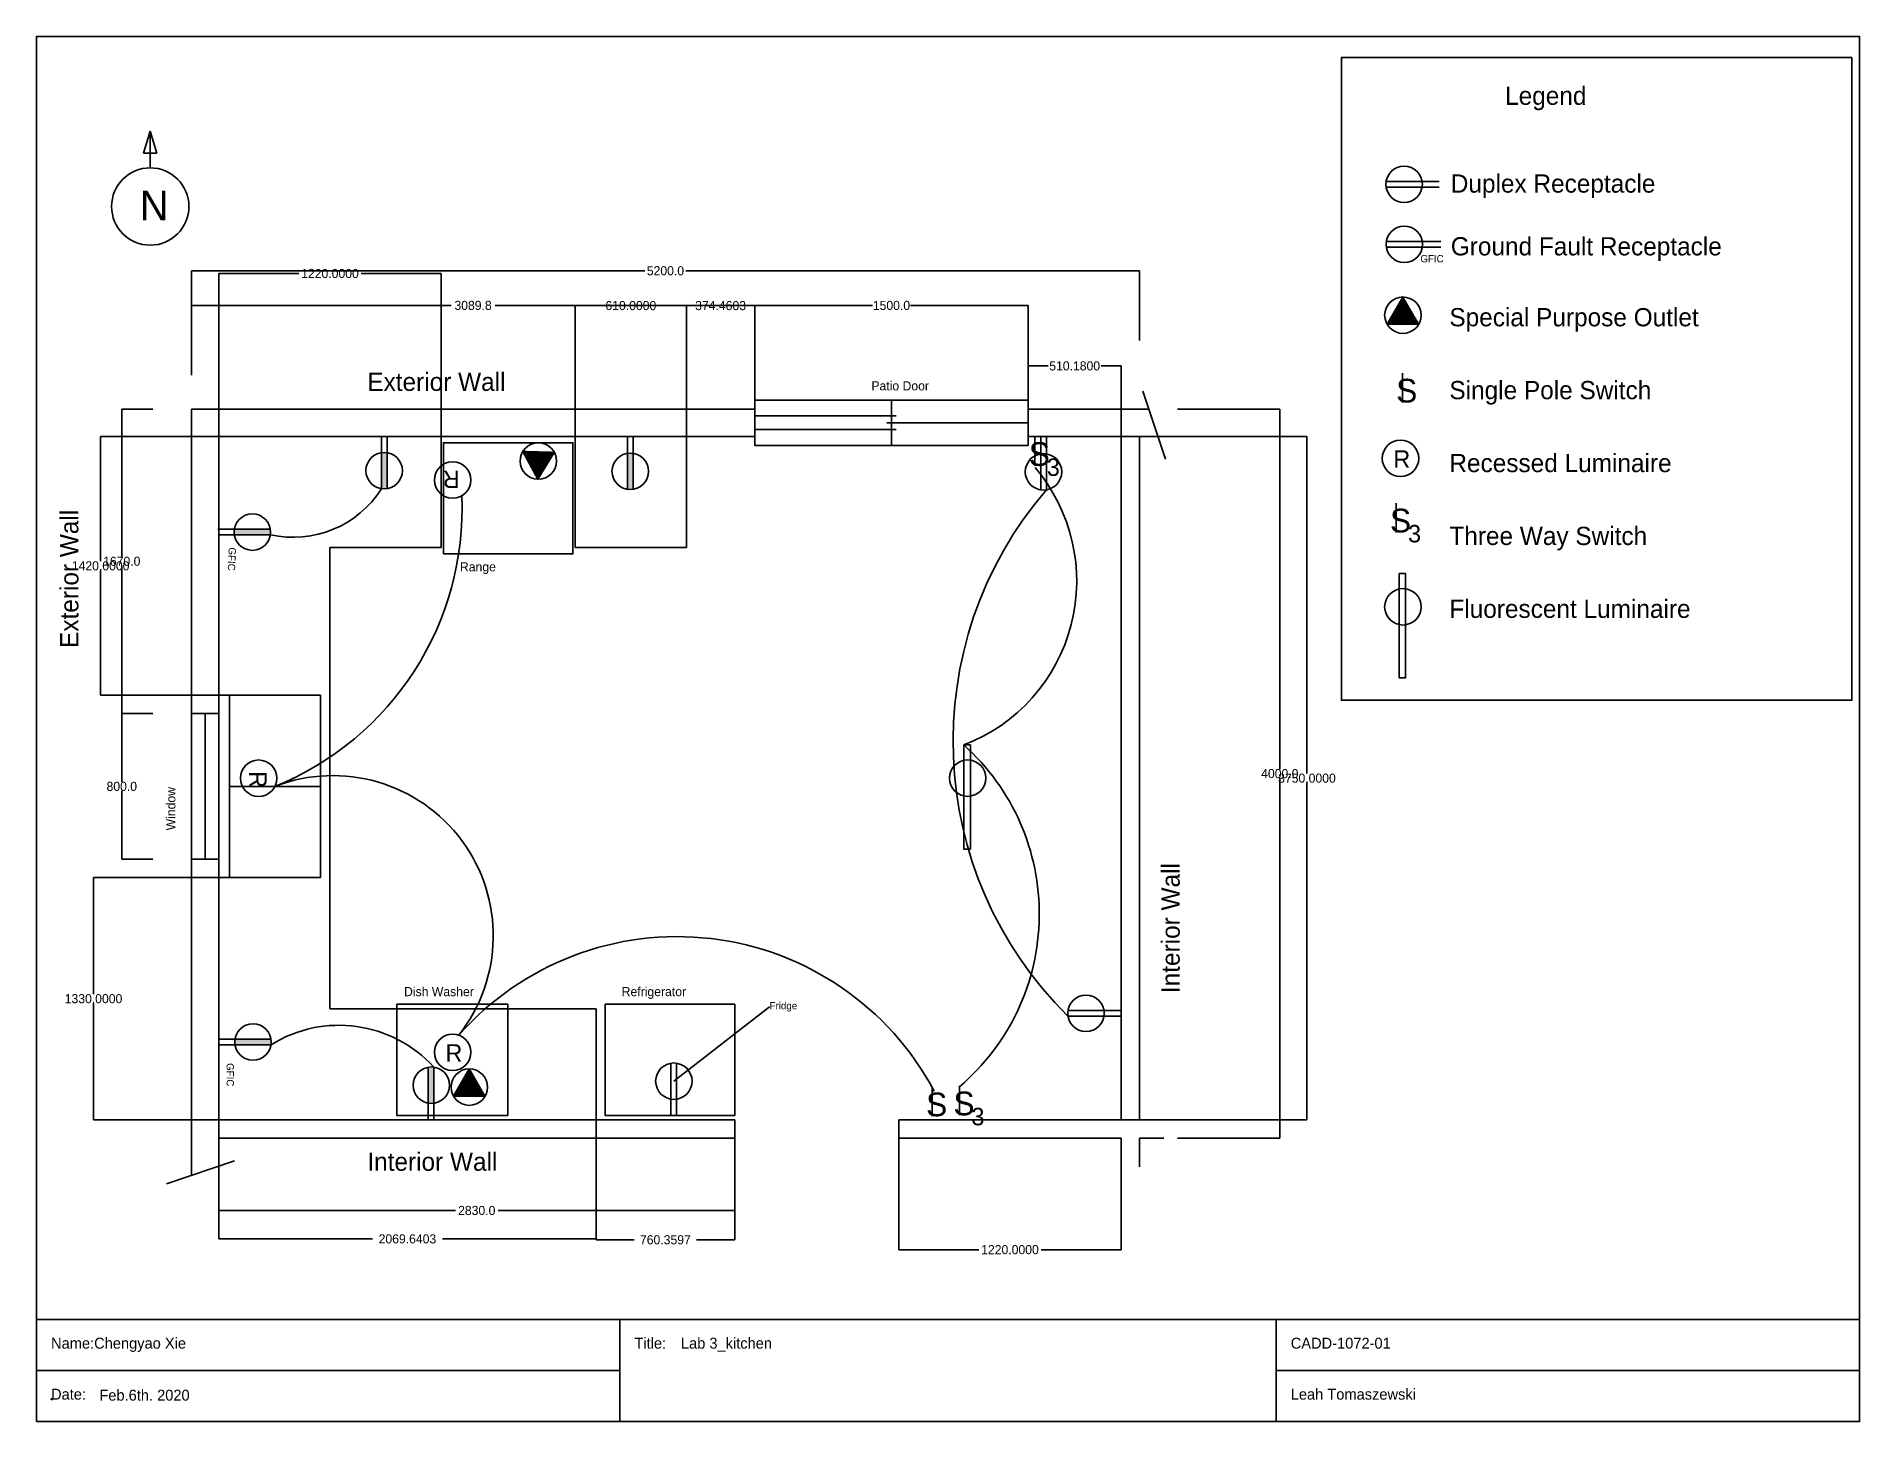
# Model space of a CAD drawing. Header units: millimetres. Extents: x 0 to 10000, y 0 to 7600.
import ezdxf
from ezdxf import colors
from ezdxf.entities.mleader import LeaderData, LeaderLine
from ezdxf.math import Vec2, Vec3

# ---------------------------------------------------------------- set-up
doc = ezdxf.new("R2010")
doc.units = ezdxf.units.MM
doc.header["$MEASUREMENT"] = 0
for name, color, linetype in [('interdim', 3, 'Continuous'), ('light', 6, 'Continuous'), ('outerdim', 4, 'Continuous'), ('receptecor', 40, 'Continuous')]:
    doc.layers.add(name, color=color, linetype=linetype)
doc.dimstyles.new('kitchen', dxfattribs={"dimtxt": 50, "dimasz": 0.18, "dimexe": 0.18, "dimexo": 1, "dimgap": 0.09, "dimtad": 0, "dimtih": 1, "dimtoh": 1, "dimdec": 4, "dimzin": 0, "dimdsep": 46, "dimtxsty": 'Standard', "dimcen": 0.09, "dimadec": 0, "dimazin": 0, "dimtfac": 1, "dimtdec": 4, "dimtofl": 0, "dimtmove": 0, "dimatfit": 3, "dimfxl": 1, "dimtolj": 1, "dimtzin": 0, "dimarcsym": 0})
doc.dimstyles.get("Standard").update_dxf_attribs({"dimtxt": 0.18, "dimasz": 0.18, "dimexe": 0.18, "dimexo": 0.0625, "dimgap": 0.09, "dimtad": 0, "dimtih": 1, "dimtoh": 1, "dimdec": 4, "dimzin": 0, "dimdsep": 46, "dimtxsty": 'Standard', "dimcen": 0.09, "dimadec": 0, "dimazin": 0, "dimtfac": 1, "dimtdec": 4, "dimtofl": 0, "dimtmove": 0, "dimatfit": 3, "dimfxl": 1, "dimtolj": 1, "dimtzin": 0, "dimarcsym": 0})

# ---------------------------------------------------------------- blocks, each defined once
blk = doc.blocks.new('Border_CXie')
for p, q in [((244.4477580115438, 187.5764240157571), (-5.55224198845616, 187.5764240157571)), ((-5.55224198845616, 187.5764240157571), (-5.552241988456153, -2.423575984242913)), ((74.44775801154384, 11.57642401575709), (164.4477580115438, 11.57642401575709))]:
    blk.add_line(p, q)
blk.add_lwpolyline([(-5.552241988456153, -2.423575984242913), (244.4477580115438, -2.423575984242913), (244.4477580115438, 187.5764240157571)])
for points in [[(-5.552241988456153, 4.576424015757087), (74.44775801154384, 4.576424015757087), (74.44775801154384, 11.57642401575709), (-5.552241988456153, 11.57642401575709)], [(164.4477580115438, 4.576424015757087), (244.4477580115438, 4.576424015757087), (244.4477580115438, 11.57642401575709), (164.4477580115438, 11.57642401575709)], [(-5.552241988456153, -2.423575984242913), (74.44775801154384, -2.423575984242913), (74.44775801154384, 4.576424015757087), (-5.552241988456153, 4.576424015757087)], [(164.4477580115438, -2.423575984242913), (244.4477580115438, -2.423575984242913), (244.4477580115438, 4.576424015757087), (164.4477580115438, 4.576424015757087)]]:
    blk.add_lwpolyline(points, close=True)
for s, p in [('Name:Chengyao Xie', (-3.552241988456153, 7.576424015757087)), ('Title:', (76.44775801154384, 7.576424015757087)), ('CADD-1072-01', (166.4477580115438, 7.576424015757087)), ('Date: ', (-3.552241988456153, 0.5764240157570875)), ('Leah Tomaszewski', (166.4477580115438, 0.5764240157570875))]:
    blk.add_text(s, height=1.5).set_placement(p)
blk = doc.blocks.new('*D13')
at = {"layer": 'Defpoints', "color": 0, "transparency": 16777216}
for p in [(1000, 1655), (3069.640329112875, 1655), (1000, 1002)]:
    blk.add_point(p, dxfattribs=at)
at = {"layer": 'interdim', "color": 0, "lineweight": -2, "transparency": 16777216}
for p, q in [((1000, 1654), (1000, 1001.82)), ((3069.640329112875, 1654), (3069.640329112875, 1001.82)), ((1000.18, 1002), (1843.063497889771, 1002)), ((3069.460329112875, 1002), (2226.576831223104, 1002))]:
    blk.add_line(p, q, dxfattribs=at)
at = {"layer": 'interdim', "color": 0, "transparency": 16777216}
for points in [[(1000.18, 1002.03), (1000.18, 1001.97), (1000, 1002)], [(3069.460329112875, 1002.03), (3069.460329112875, 1001.97), (3069.640329112875, 1002)]]:
    blk.add_solid(points, dxfattribs=at)
at = {"layer": 'interdim', "color": 0, "transparency": 16777216, "insert": (2034.820164556437, 1002), "char_height": 50, "attachment_point": 5}
blk.add_mtext('\\A1;2069.6403', dxfattribs=at)
blk = doc.blocks.new('*D14')
at = {"layer": 'Defpoints', "color": 0, "transparency": 16777216}
for p in [(1058, 2985.000000000001), (313.0000000000005, 1655.000000000001), (1000, 1655.000000000001)]:
    blk.add_point(p, dxfattribs=at)
at = {"layer": 'interdim', "color": 0, "lineweight": -2, "transparency": 16777216}
for p, q in [((1057, 2985.000000000001), (312.8200000000002, 2985)), ((313.0000000000002, 2984.820000000001), (313.0000000000003, 2345.090000000001)), ((313.0000000000005, 1655.180000000001), (313.0000000000003, 2294.91)), ((999.0000000000005, 1655.000000000001), (312.8200000000006, 1655.000000000001))]:
    blk.add_line(p, q, dxfattribs=at)
at = {"layer": 'interdim', "color": 0, "transparency": 16777216}
for points in [[(312.9700000000002, 2984.820000000001), (313.0300000000001, 2984.820000000001), (313.0000000000002, 2985)], [(312.9700000000005, 1655.180000000001), (313.0300000000005, 1655.180000000001), (313.0000000000005, 1655.000000000001)]]:
    blk.add_solid(points, dxfattribs=at)
at = {"layer": 'interdim', "color": 0, "transparency": 16777216, "insert": (313.0000000000009, 2320), "char_height": 50, "attachment_point": 5}
blk.add_mtext('\\A1;1330.0000', dxfattribs=at)
blk = doc.blocks.new('*D15')
at = {"layer": 'Defpoints', "color": 0, "transparency": 16777216}
for p in [(352.0000000000005, 5405.000000000002), (1000, 5405.000000000002), (1058, 3985.000000000002)]:
    blk.add_point(p, dxfattribs=at)
at = {"layer": 'interdim', "color": 0, "lineweight": -2, "transparency": 16777216}
for p, q in [((999.0000000000005, 5405.000000000002), (351.8200000000005, 5405.000000000002)), ((352.0000000000005, 5404.820000000002), (352.0000000000006, 4720.090000000001)), ((352.0000000000007, 3985.180000000001), (352.0000000000006, 4669.910000000001)), ((1057, 3985.000000000002), (351.8200000000008, 3985.000000000001))]:
    blk.add_line(p, q, dxfattribs=at)
at = {"layer": 'interdim', "color": 0, "transparency": 16777216}
for points in [[(351.9700000000005, 5404.820000000002), (352.0300000000004, 5404.820000000002), (352.0000000000005, 5405.000000000002)], [(351.9700000000008, 3985.180000000001), (352.0300000000007, 3985.180000000001), (352.0000000000007, 3985.000000000001)]]:
    blk.add_solid(points, dxfattribs=at)
at = {"layer": 'interdim', "color": 0, "transparency": 16777216, "insert": (352.0000000000019, 4695), "char_height": 50, "attachment_point": 5}
blk.add_mtext('\\A1;1420.0000', dxfattribs=at)
blk = doc.blocks.new('*D22')
at = {"layer": 'Defpoints', "color": 0, "transparency": 16777216}
for p in [(6050, 6314), (850, 5931), (6050, 5931)]:
    blk.add_point(p, dxfattribs=at)
at = {"layer": 'outerdim', "color": 0, "lineweight": -2, "transparency": 16777216}
for p, q in [((850, 5931.0625), (850, 6314.18)), ((850.18, 6314), (3337.41, 6314)), ((6049.82, 6314), (3562.59, 6314)), ((6050, 5931.0625), (6050, 6314.18))]:
    blk.add_line(p, q, dxfattribs=at)
at = {"layer": 'outerdim', "color": 0, "transparency": 16777216}
for points in [[(850.18, 6314.03), (850.18, 6313.97), (850, 6314)], [(6049.82, 6314.03), (6049.82, 6313.97), (6050, 6314)]]:
    blk.add_solid(points, dxfattribs=at)
at = {"layer": 'outerdim', "color": 0, "transparency": 16777216, "insert": (3450, 6314), "char_height": 50, "attachment_point": 5}
blk.add_mtext('\\A1;5200.0', dxfattribs=at)
blk = doc.blocks.new('*D16')
at = {"layer": 'Defpoints', "color": 0, "transparency": 16777216}
for p in [(6259.000000000004, 5555.000000000002), (6259.000000000004, 1555.000000000001), (6820.000000000011, 1555.000000000001)]:
    blk.add_point(p, dxfattribs=at)
at = {"layer": 'outerdim', "color": 0, "lineweight": -2, "transparency": 16777216}
for p, q in [((6259.062500000004, 5555.000000000002), (6820.18000000001, 5555.000000000002)), ((6820.00000000001, 5554.820000000002), (6820.00000000001, 3580.090000000002)), ((6820.000000000011, 1555.180000000001), (6820.00000000001, 3529.910000000001)), ((6259.062500000004, 1555.000000000001), (6820.180000000011, 1555.000000000001))]:
    blk.add_line(p, q, dxfattribs=at)
at = {"layer": 'outerdim', "color": 0, "transparency": 16777216}
for points in [[(6819.97000000001, 5554.820000000002), (6820.03000000001, 5554.820000000002), (6820.00000000001, 5555.000000000002)], [(6819.970000000011, 1555.180000000001), (6820.030000000011, 1555.180000000001), (6820.000000000011, 1555.000000000001)]]:
    blk.add_solid(points, dxfattribs=at)
at = {"layer": 'outerdim', "color": 0, "transparency": 16777216, "insert": (6820.000000000009, 3554.999999999999), "char_height": 50, "attachment_point": 5}
blk.add_mtext('\\A1;4000.0', dxfattribs=at)
blk = doc.blocks.new('*D17')
at = {"layer": 'Defpoints', "color": 0, "transparency": 16777216}
for p in [(639.0000000000001, 3885.000000000001), (468.0000000000007, 3085.000000000002), (639.0000000000001, 3085.000000000002)]:
    blk.add_point(p, dxfattribs=at)
at = {"layer": 'outerdim', "color": 0, "lineweight": -2, "transparency": 16777216}
for p, q in [((638.9375000000001, 3885.000000000001), (467.8200000000005, 3885.000000000001)), ((468.0000000000005, 3884.820000000002), (468.0000000000006, 3510.090000000002)), ((468.0000000000007, 3085.180000000002), (468.0000000000006, 3459.910000000002)), ((638.9375000000001, 3085.000000000002), (467.8200000000007, 3085.000000000002))]:
    blk.add_line(p, q, dxfattribs=at)
at = {"layer": 'outerdim', "color": 0, "transparency": 16777216}
for points in [[(467.9700000000005, 3884.820000000002), (468.0300000000005, 3884.820000000002), (468.0000000000005, 3885.000000000001)], [(467.9700000000007, 3085.180000000002), (468.0300000000007, 3085.180000000002), (468.0000000000007, 3085.000000000002)]]:
    blk.add_solid(points, dxfattribs=at)
at = {"layer": 'outerdim', "color": 0, "transparency": 16777216, "insert": (468.0000000000015, 3485.000000000001), "char_height": 50, "attachment_point": 5}
blk.add_mtext('\\A1;800.0', dxfattribs=at)
blk = doc.blocks.new('*D18')
at = {"layer": 'Defpoints', "color": 0, "transparency": 16777216}
for p in [(639, 5555.000000000002), (468.0000000000004, 3885.000000000001), (638.9375000000001, 3885.000000000001)]:
    blk.add_point(p, dxfattribs=at)
at = {"layer": 'outerdim', "color": 0, "lineweight": -2, "transparency": 16777216}
for p, q in [((638.9375, 5555.000000000002), (467.82, 5555.000000000002)), ((468, 5554.820000000002), (468.0000000000002, 4745.090000000001)), ((468.0000000000004, 3885.180000000001), (468.0000000000002, 4694.910000000001)), ((638.8750000000001, 3885.000000000001), (467.8200000000004, 3885.000000000001))]:
    blk.add_line(p, q, dxfattribs=at)
at = {"layer": 'outerdim', "color": 0, "transparency": 16777216}
for points in [[(467.97, 5554.820000000002), (468.03, 5554.820000000002), (468, 5555.000000000002)], [(467.9700000000004, 3885.180000000001), (468.0300000000004, 3885.180000000001), (468.0000000000004, 3885.000000000001)]]:
    blk.add_solid(points, dxfattribs=at)
at = {"layer": 'outerdim', "color": 0, "transparency": 16777216, "insert": (468.0000000000014, 4720), "char_height": 50, "attachment_point": 5}
blk.add_mtext('\\A1;1670.0', dxfattribs=at)
blk = doc.blocks.new('*D19')
at = {"layer": 'Defpoints', "color": 0, "transparency": 16777216}
for p in [(3939.82, 6123.9375), (850, 5740.9375), (3939.82, 5740.9375)]:
    blk.add_point(p, dxfattribs=at)
at = {"layer": 'outerdim', "color": 0, "lineweight": -2, "transparency": 16777216}
for p, q in [((850, 5741), (850, 6124.1175)), ((850.18, 6123.9375), (2273.986666666667, 6123.9375)), ((3939.64, 6123.9375), (2515.833333333333, 6123.9375)), ((3939.82, 5741), (3939.82, 6124.1175))]:
    blk.add_line(p, q, dxfattribs=at)
at = {"layer": 'outerdim', "color": 0, "transparency": 16777216}
for points in [[(850.18, 6123.9675), (850.18, 6123.9075), (850, 6123.9375)], [(3939.64, 6123.9675), (3939.64, 6123.9075), (3939.82, 6123.9375)]]:
    blk.add_solid(points, dxfattribs=at)
at = {"layer": 'outerdim', "color": 0, "transparency": 16777216, "insert": (2394.91, 6123.9375), "char_height": 50, "attachment_point": 5}
blk.add_mtext('\\A1;3089.8', dxfattribs=at)
blk = doc.blocks.new('*D20')
at = {"layer": 'Defpoints', "color": 0, "transparency": 16777216}
for p in [(5439.819999999999, 6123.9375), (3939.82, 5740.9375), (5439.819999999999, 5740.937500000003)]:
    blk.add_point(p, dxfattribs=at)
at = {"layer": 'outerdim', "color": 0, "lineweight": -2, "transparency": 16777216}
for p, q in [((3939.82, 5741), (3939.82, 6124.1175)), ((3940, 6123.9375), (4585.563333333334, 6123.9375)), ((5439.639999999999, 6123.9375), (4794.076666666666, 6123.9375)), ((5439.819999999999, 5741.000000000003), (5439.819999999999, 6124.1175))]:
    blk.add_line(p, q, dxfattribs=at)
at = {"layer": 'outerdim', "color": 0, "transparency": 16777216}
for points in [[(3940, 6123.9675), (3940, 6123.9075), (3939.82, 6123.9375)], [(5439.639999999999, 6123.9675), (5439.639999999999, 6123.9075), (5439.819999999999, 6123.9375)]]:
    blk.add_solid(points, dxfattribs=at)
at = {"layer": 'outerdim', "color": 0, "transparency": 16777216, "insert": (4689.82, 6123.9375), "char_height": 50, "attachment_point": 5}
blk.add_mtext('\\A1;1500.0', dxfattribs=at)
blk = doc.blocks.new('*D21')
at = {"layer": 'Defpoints', "color": 0, "transparency": 16777216}
for p in [(999.9999999999998, 1296), (3830, 1295.9375), (3830, 1157.9375)]:
    blk.add_point(p, dxfattribs=at)
at = {"layer": 'outerdim', "color": 0, "lineweight": -2, "transparency": 16777216}
for p, q in [((999.9999999999998, 1295.9375), (999.9999999999998, 1157.7575)), ((3830, 1295.875), (3830, 1157.7575)), ((1000.18, 1157.9375), (2298.243333333333, 1157.9375)), ((3829.82, 1157.9375), (2531.756666666667, 1157.9375))]:
    blk.add_line(p, q, dxfattribs=at)
at = {"layer": 'outerdim', "color": 0, "transparency": 16777216}
for points in [[(1000.18, 1157.9675), (1000.18, 1157.9075), (999.9999999999998, 1157.9375)], [(3829.82, 1157.9675), (3829.82, 1157.9075), (3830, 1157.9375)]]:
    blk.add_solid(points, dxfattribs=at)
at = {"layer": 'outerdim', "color": 0, "transparency": 16777216, "insert": (2415, 1157.9375), "char_height": 50, "attachment_point": 5}
blk.add_mtext('\\A1;2830.0', dxfattribs=at)
blk = doc.blocks.new('*D23')
at = {"layer": 'Defpoints', "color": 0, "transparency": 16777216}
for p in [(2220.000000000002, 6299), (1000, 5405), (2220.000000000002, 5405)]:
    blk.add_point(p, dxfattribs=at)
at = {"layer": 'interdim', "color": 0, "lineweight": -2, "transparency": 16777216}
for p, q in [((1000, 5406), (1000, 6299.18)), ((1000.18, 6299), (1439.076666666668, 6299)), ((2219.820000000002, 6299), (1780.923333333334, 6299)), ((2220.000000000002, 5406), (2220.000000000002, 6299.18))]:
    blk.add_line(p, q, dxfattribs=at)
at = {"layer": 'interdim', "color": 0, "transparency": 16777216}
for points in [[(1000.18, 6299.03), (1000.18, 6298.97), (1000, 6299)], [(2219.820000000002, 6299.03), (2219.820000000002, 6298.97), (2220.000000000002, 6299)]]:
    blk.add_solid(points, dxfattribs=at)
at = {"layer": 'interdim', "color": 0, "transparency": 16777216, "insert": (1610.000000000001, 6299), "char_height": 50, "attachment_point": 5}
blk.add_mtext('\\A1;1220.0000', dxfattribs=at)
blk = doc.blocks.new('*D24')
at = {"layer": 'Defpoints', "color": 0, "transparency": 16777216}
for p in [(3565.359670887128, 6123), (2955.359670887128, 5405), (3565.359670887128, 5405)]:
    blk.add_point(p, dxfattribs=at)
at = {"layer": 'interdim', "color": 0, "lineweight": -2, "transparency": 16777216}
for p, q in [((2955.359670887128, 5406), (2955.359670887128, 6123.18)), ((2955.539670887128, 6123), (3114.436337553795, 6123)), ((3565.179670887128, 6123), (3406.283004220461, 6123)), ((3565.359670887128, 5406), (3565.359670887128, 6123.18))]:
    blk.add_line(p, q, dxfattribs=at)
at = {"layer": 'interdim', "color": 0, "transparency": 16777216}
for points in [[(2955.539670887128, 6123.03), (2955.539670887128, 6122.97), (2955.359670887128, 6123)], [(3565.179670887128, 6123.03), (3565.179670887128, 6122.97), (3565.359670887128, 6123)]]:
    blk.add_solid(points, dxfattribs=at)
at = {"layer": 'interdim', "color": 0, "transparency": 16777216, "insert": (3260.359670887128, 6123), "char_height": 50, "attachment_point": 5}
blk.add_mtext('\\A1;610.0000', dxfattribs=at)
blk = doc.blocks.new('*D25')
at = {"layer": 'Defpoints', "color": 0, "transparency": 16777216}
for p in [(3069.640329112875, 1555), (3830, 1555), (3069.640329112875, 997)]:
    blk.add_point(p, dxfattribs=at)
at = {"layer": 'interdim', "color": 0, "lineweight": -2, "transparency": 16777216}
for p, q in [((3069.640329112875, 1554), (3069.640329112875, 996.82)), ((3830, 1554), (3830, 996.82)), ((3069.820329112875, 997), (3278.896831223105, 997)), ((3829.82, 997), (3620.743497889771, 997))]:
    blk.add_line(p, q, dxfattribs=at)
at = {"layer": 'interdim', "color": 0, "transparency": 16777216}
for points in [[(3069.820329112875, 997.03), (3069.820329112875, 996.97), (3069.640329112875, 997)], [(3829.82, 997.03), (3829.82, 996.97), (3830, 997)]]:
    blk.add_solid(points, dxfattribs=at)
at = {"layer": 'interdim', "color": 0, "transparency": 16777216, "insert": (3449.820164556438, 997), "char_height": 50, "attachment_point": 5}
blk.add_mtext('\\A1;760.3597', dxfattribs=at)
blk = doc.blocks.new('*D26')
at = {"layer": 'Defpoints', "color": 0, "transparency": 16777216}
for p in [(4730, 1555), (5950, 1555), (5950, 943)]:
    blk.add_point(p, dxfattribs=at)
at = {"layer": 'interdim', "color": 0, "lineweight": -2, "transparency": 16777216}
for p, q in [((4730, 1554), (4730, 942.82)), ((5950, 1554), (5950, 942.82)), ((4730.18, 943), (5169.076666666667, 943)), ((5949.82, 943), (5510.923333333333, 943))]:
    blk.add_line(p, q, dxfattribs=at)
at = {"layer": 'interdim', "color": 0, "transparency": 16777216}
for points in [[(4730.18, 943.03), (4730.18, 942.97), (4730, 943)], [(5949.82, 943.03), (5949.82, 942.97), (5950, 943)]]:
    blk.add_solid(points, dxfattribs=at)
at = {"layer": 'interdim', "color": 0, "transparency": 16777216, "insert": (5340, 943), "char_height": 50, "attachment_point": 5}
blk.add_mtext('\\A1;1220.0000', dxfattribs=at)
blk = doc.blocks.new('*D27')
at = {"layer": 'Defpoints', "color": 0, "transparency": 16777216}
for p in [(5950, 5792), (5439.819999999999, 5605.000000000001), (5950, 5405)]:
    blk.add_point(p, dxfattribs=at)
at = {"layer": 'interdim', "color": 0, "lineweight": -2, "transparency": 16777216}
for p, q in [((5439.819999999999, 5606.000000000001), (5439.819999999999, 5792.18)), ((5439.999999999999, 5792), (5548.986666666667, 5792)), ((5949.82, 5792), (5840.833333333333, 5792)), ((5950, 5406), (5950, 5792.18))]:
    blk.add_line(p, q, dxfattribs=at)
at = {"layer": 'interdim', "color": 0, "transparency": 16777216}
for points in [[(5439.999999999999, 5792.03), (5439.999999999999, 5791.97), (5439.819999999999, 5792)], [(5949.82, 5792.03), (5949.82, 5791.97), (5950, 5792)]]:
    blk.add_solid(points, dxfattribs=at)
at = {"layer": 'interdim', "color": 0, "transparency": 16777216, "insert": (5694.91, 5792), "char_height": 50, "attachment_point": 5}
blk.add_mtext('\\A1;510.1800', dxfattribs=at)
blk = doc.blocks.new('*D28')
at = {"layer": 'Defpoints', "color": 0, "transparency": 16777216}
for p in [(3939.82, 6123), (3939.82, 5517.5), (3565.359670887128, 5405)]:
    blk.add_point(p, dxfattribs=at)
at = {"layer": 'interdim', "color": 0, "lineweight": -2, "transparency": 16777216}
for p, q in [((3565.359670887128, 5406), (3565.359670887128, 6123.18)), ((3565.539670887128, 6123), (3581.666502110231, 6123)), ((3939.64, 6123), (3923.513168776897, 6123)), ((3939.82, 5518.5), (3939.82, 6123.18))]:
    blk.add_line(p, q, dxfattribs=at)
at = {"layer": 'interdim', "color": 0, "transparency": 16777216}
for points in [[(3565.539670887128, 6123.03), (3565.539670887128, 6122.97), (3565.359670887128, 6123)], [(3939.64, 6123.03), (3939.64, 6122.97), (3939.82, 6123)]]:
    blk.add_solid(points, dxfattribs=at)
at = {"layer": 'interdim', "color": 0, "transparency": 16777216, "insert": (3752.589835443564, 6123), "char_height": 50, "attachment_point": 5}
blk.add_mtext('\\A1;374.4603', dxfattribs=at)
blk = doc.blocks.new('*D29')
at = {"layer": 'Defpoints', "color": 0, "transparency": 16777216}
for p in [(5950.000000000002, 5405.000000000002), (5950.000000000002, 1655.000000000001), (6969.000000000007, 1655.000000000001)]:
    blk.add_point(p, dxfattribs=at)
at = {"layer": 'interdim', "color": 0, "lineweight": -2, "transparency": 16777216}
for p, q in [((5951.000000000002, 5405.000000000002), (6969.180000000007, 5405.000000000003)), ((6969.000000000006, 5404.820000000002), (6969.000000000006, 3555.090000000002)), ((6969.000000000007, 1655.180000000001), (6969.000000000006, 3504.910000000002)), ((5951.000000000002, 1655.000000000001), (6969.180000000008, 1655.000000000001))]:
    blk.add_line(p, q, dxfattribs=at)
at = {"layer": 'interdim', "color": 0, "transparency": 16777216}
for points in [[(6968.970000000007, 5404.820000000002), (6969.030000000006, 5404.820000000002), (6969.000000000006, 5405.000000000003)], [(6968.970000000008, 1655.180000000001), (6969.030000000007, 1655.180000000001), (6969.000000000007, 1655.000000000001)]]:
    blk.add_solid(points, dxfattribs=at)
at = {"layer": 'interdim', "color": 0, "transparency": 16777216, "insert": (6969.000000000005, 3529.999999999999), "char_height": 50, "attachment_point": 5}
blk.add_mtext('\\A1;3750.0000', dxfattribs=at)

msp = doc.modelspace()

# ---------------------------------------------------------------- hatches: boundary and pattern name
h = msp.add_hatch()
h.set_pattern_fill('ANSI31', style=0)
h.set_pattern_definition([(45, (-7.791821476901532, 866.5096204195152), (-0.08838834764831843, 0.08838834764831845), [])])
h.paths.add_polyline_path([(7408.906908333881, 6021.031435694058), (7581.20817852309, 6020.509620419523), (7495.509448712316, 6169.987805144972)])
at = {"layer": 'receptecor'}
h = msp.add_hatch(color=256, dxfattribs=at)
h.dxf.hatch_style = 1
h.paths.add_polyline_path([(1923.606001315915, 5316.156807815029, 0.07666484436831388), (1893.121004605699, 5316.483943530662), (1893.121004605698, 5118.505449870632, 0.07666484436831549), (1923.606001315915, 5118.832585586265)])
h = msp.add_hatch(dxfattribs=at)
h.set_pattern_fill('ANSI31', color=256, angle=-61.39814733378392, style=0)
h.set_pattern_definition([(343.6018526662161, (-5408.094275238165, 9366.273315519396), (0.03528880464470054, 0.1199153879481202), [])])
h.paths.add_polyline_path([(2667.932188775191, 5322.226858630705), (2749.958158613881, 5170.702140277502), (2840.169429089693, 5317.501073104466)])
h = msp.add_hatch(color=256, dxfattribs=at)
h.dxf.hatch_style = 1
h.paths.add_polyline_path([(3273.236991281366, 5312.767381238342, 0.07666484436831388), (3242.75199457115, 5313.094516953975), (3242.751994571149, 5115.116023293945, 0.07666484436831549), (3273.236991281366, 5115.443159009577)])
h = msp.add_hatch(color=256, dxfattribs=at)
h.dxf.hatch_style = 1
h.paths.add_polyline_path([(1085.598440933661, 4896.597025153576, 0.04096313204158361), (1084.260552048043, 4880.294024495619, 0.03558994452099582), (1085.271305218027, 4866.11202844336), (1283.249798878058, 4866.112028443359, 0.03558994452099742), (1284.260552048043, 4880.294024495619, 0.04096313204158361), (1282.922663162425, 4896.597025153576)])
h = msp.add_hatch(color=256, dxfattribs=at)
h.dxf.hatch_style = 1
h.paths.add_polyline_path([(1089.337888885618, 2098.303000657957, 0.04096313204158361), (1088, 2082, 0.03558994452099582), (1089.010753169985, 2067.818003947741), (1286.989246830015, 2067.81800394774, 0.03558994452099742), (1288, 2082, 0.04096313204158361), (1286.662111114382, 2098.303000657957)])
h = msp.add_hatch(color=256, dxfattribs=at)
h.dxf.hatch_style = 1
h.paths.add_polyline_path([(2149.272994078387, 1746.880074334526, 0.07666484436831388), (2179.757990788604, 1746.552938618892), (2179.757990788604, 1944.531432278923, 0.07666484436831549), (2149.272994078387, 1944.20429656329)])
h = msp.add_hatch(dxfattribs=at)
h.set_pattern_fill('ANSI31', color=256, style=0)
h.set_pattern_definition([(45, (-5128.999999999997, -3369.000000000003), (-0.08838834764831843, 0.08838834764831845), [])])
h.paths.add_polyline_path([(2287.698729810785, 1785.52181527454), (2459.999999999995, 1785.000000000005), (2374.30127018922, 1934.478184725454)])

# ---------------------------------------------------------------- linework, layer by layer
for p, q in [((624, 7081), (587, 6960)), ((624, 6879), (624, 7081)), ((624, 7081), (661, 6960)), ((661, 6960), (587, 6960)), ((7403.648016329942, 6804.266278386875), (7693.648016329942, 6804.266278386875)), ((7403.287529516017, 6773.004745361553), (7693.287529516017, 6773.004745361553)), ((7703.000000000001, 6475.611791049554), (7410.000000000001, 6475.611791049555)), ((7703.000000000002, 6443.611791049555), (7410, 6443.611791049555)), ((7492.208178523098, 5591.509620419516), (7492.208178523098, 5752.509620419516)), ((5439.819999999999, 5605.000000000001), (3939.82, 5605.000000000001)), ((3939.82, 5605.000000000001), (3939.82, 5355)), ((4689.82, 5605.000000000001), (4689.82, 5355)), ((5439.819999999999, 5355), (5439.819999999999, 5605.000000000001)), ((6068, 5653), (6193, 5280)), ((3939.82, 5555.000000000001), (850, 5555)), ((850, 5555), (850, 1350.948364467509)), ((4715.219999999999, 5517.5), (3939.82, 5517.5)), ((6100.8418230563, 5555), (5439.819999999999, 5555.000000000001)), ((1000, 5405), (1000, 1401.216460982254)), ((3939.82, 5405), (1000, 5405)), ((2220, 4795), (2220.000000000002, 5405)), ((2955.359670887126, 4795), (2955.359670887128, 5405)), ((3565.359670887126, 4795), (3565.359670887128, 5405)), ((4715.219999999999, 5442.499999999999), (3939.82, 5442.5)), ((5439.819999999999, 5480), (4664.42, 5480)), ((6151.109919571046, 5405), (5439.82, 5405)), ((5950, 1655), (5950, 5405)), ((6050, 1655), (6050, 5405)), ((5439.819999999999, 5355), (3939.82, 5355)), ((7458.528382525003, 4878.692704443077), (7458.528382525003, 5039.692704443077)), ((1610, 4795), (1610, 2265)), ((2220, 4795), (1610, 4795)), ((3565.359670887126, 4795), (2955.359670887126, 4795)), ((849.9999999999999, 3885), (1000, 3885)), ((925, 3085), (925, 3885)), ((1058, 3485), (1558, 3485)), ((849.9999999999999, 3085), (1000, 3085)), ((3069.640329112874, 2265), (1610, 2265)), ((3069.640329112874, 2265), (3069.640329112875, 1655)), ((1000, 1655), (3830, 1655)), ((3830, 1655), (3830, 1555)), ((4730, 1655), (5950, 1655)), ((4730, 1655), (4730, 1555)), ((6050, 1655), (6188, 1655)), ((1000, 1555), (3830, 1555)), ((4730, 1555), (5950, 1555)), ((5950, 1410), (5950, 1555)), ((6050, 1555), (6184, 1555)), ((6050, 1398), (6050, 1555)), ((712.8900804289542, 1305), (1085.890080428954, 1430)), ((80.20871215252208, 123), (88.5, 123)), ((80.20871215252208, 121), (88.5, 121))]:
    msp.add_line(p, q)
for points in [[(0, 0), (10000, 0), (10000, 7600), (0, 7600)], [(9957.80615895272, 7484.808370499147), (7158.106948262983, 7484.808370499147), (7158.106948262983, 3957.578750663014), (9957.80615895272, 3957.578750663014)], [(7474.208178523098, 4652.509620419515), (7510.208178523098, 4652.509620419515), (7510.208178523098, 4081.509620419515), (7474.208178523098, 4081.509620419515)], [(1058, 2985), (1558, 2985), (1558, 3985), (1058, 3985)]]:
    msp.add_lwpolyline(points, close=True)
at = {"color": 7}
msp.add_lwpolyline([(7408.906908333881, 6021.031435694058), (7581.20817852309, 6020.509620419523), (7495.509448712316, 6169.987805144972)], close=True, dxfattribs=at)
at = {"color": 3}
for points in [[(2232.5, 4761), (2942.859670887126, 4761), (2942.859670887126, 5371), (2232.5, 5371)], [(1976, 2290), (1976, 1680.000000000001), (2586, 1680), (2586.000000000001, 2290)], [(3119.640329112874, 1680), (3830, 1680), (3830, 2290), (3119.640329112874, 2290)]]:
    msp.add_lwpolyline(points, close=True, dxfattribs=at)
for centre, radius in [((624, 6667), 212), ((7502, 6789), 100), ((7503, 6459.611791049555), 100), ((7481.937377084163, 5285.084406142309), 100), ((7495.208178523092, 4470.509620419522), 100), ((82.5, 122), 2.5)]:
    msp.add_circle(centre, radius)
at = {"color": 7}
msp.add_circle((7495.208178523096, 6070.509620419518), 100, dxfattribs=at)
at = {"layer": 'light'}
for p, q in [((5477.101249285624, 5243.751661856561), (5477.101249285624, 5404.751661856561)), ((5477.101249285624, 5243.751661856561), (5477.101249285624, 5404.751661856561)), ((5477.101249285624, 5243.751661856561), (5477.101249285624, 5404.751661856561)), ((5477.101249285624, 5243.751661856561), (5477.101249285624, 5404.751661856561)), ((5477.101249285624, 5243.751661856561), (5477.101249285624, 5404.751661856561)), ((4913.737777014292, 1675.235566215546), (4913.737777014292, 1836.235566215546)), ((5063.624331018029, 1680.494428233745), (5063.624331018029, 1841.494428233745))]:
    msp.add_line(p, q, dxfattribs=at)
msp.add_lwpolyline([(5086.672626575555, 3712.400224706658), (5122.672626575555, 3712.400224706658), (5122.672626575555, 3141.400224706658), (5086.672626575555, 3141.400224706658)], close=True, dxfattribs=at)
for centre, radius in [((2282.679835443564, 5166), 99.99999999999999), ((1218.697144502542, 3530), 99.99999999999999), ((5107.672626575549, 3530.400224706665), 100), ((2282.679835443564, 2026.167835629469), 100)]:
    msp.add_circle(centre, radius, dxfattribs=at)
for centre, radius, start, end in [((4743.272107022351, 4611.965095399188), 962.881546927491, 290.8938906510489, 40.30984673410482), ((689.8710184688102, 5008.913057742923), 1644.504316007767, 292.0784381586192, 2.460112069622053), ((4255.898869780167, 2785.248781262885), 1244.907560447681, 310.3989563176355, 48.13808120473909), ((1625.856770825357, 2664.783110631313), 879.6525861754561, 321.7231196867736, 111.182729756621), ((3514.131417941231, 1064.619389005124), 1596.300600139619, 27.95843416501067, 138.6028734297908)]:
    msp.add_arc(centre, radius, start, end, dxfattribs=at)
at = {"layer": 'receptecor'}
for p, q in [((1893.121004605699, 5403.872217704367), (1893.121004605698, 5118.505449870632)), ((1923.606001315915, 5406.579067598463), (1923.606001315915, 5118.832585586265)), ((3242.75199457115, 5400.48279112768), (3242.751994571149, 5115.116023293945)), ((3273.236991281366, 5403.189641021775), (3273.236991281366, 5115.443159009577)), ((5508.659816140159, 5112.585280028608), (5508.659816140159, 5402.585280028608)), ((5539.921349165481, 5112.224793214683), (5539.921349165481, 5402.224793214683)), ((995.1761811502274, 4896.597025153576), (1282.922663162425, 4896.597025153576)), ((997.8830310443227, 4866.11202844336), (1283.249798878058, 4866.112028443359)), ((5658.150176516819, 2224.390129861928), (5948.150176516819, 2224.390129861928)), ((5658.510663330744, 2255.65166288725), (5948.510663330744, 2255.65166288725)), ((998.9156291021845, 2098.303000657957), (1286.662111114382, 2098.303000657957)), ((1001.62247899628, 2067.818003947741), (1286.989246830015, 2067.81800394774)), ((2149.272994078387, 1656.457814551092), (2149.272994078387, 1944.20429656329)), ((2179.757990788603, 1659.164664445188), (2179.757990788604, 1944.531432278923)), ((3480.318656095928, 1966.195369378492), (3480.318656095928, 1676.195369378492)), ((3511.58018912125, 1965.834882564566), (3511.58018912125, 1675.834882564566))]:
    msp.add_line(p, q, dxfattribs=at)
for points in [[(2667.932188775191, 5322.226858630705), (2749.958158613881, 5170.702140277502), (2840.169429089693, 5317.501073104466)], [(2287.698729810785, 1785.52181527454), (2459.999999999995, 1785.000000000005), (2374.30127018922, 1934.478184725454)]]:
    msp.add_lwpolyline(points, close=True, dxfattribs=at)
for centre in [(1907.303000657958, 5217.494696700647), (2752.686592159589, 5270.143357337558), (3256.933990623409, 5214.10527012396), (5523.926094527034, 5210.937263698666), (1184.260552048043, 4880.294024495619), (5756.862647000802, 2240.385384500374), (1188, 2082), (2165.575994736344, 1845.542185448908), (2374, 1835), (3496.313910734374, 1867.482898894508)]:
    msp.add_circle(centre, 100, dxfattribs=at)
for centre, radius, start, end in [((1409.238124994257, 5424.70824788665), 572.6279723292421, 257.2899236345129, 327.6742266788556), ((7145.289005215454, 3731.611538448954), 2117.380048627597, 139.3045290617318, 225.3842656614881), ((1659.275171576016, 1469.597402593072), 704.6025103908764, 42.38005819368831, 121.8949186513635)]:
    msp.add_arc(centre, radius, start, end, dxfattribs=at)

# ---------------------------------------------------------------- block references
at = {"xscale": 40, "yscale": 40, "zscale": 40}
msp.add_blockref('Border_CXie', (222.0896795382461, 96.9430393697165), dxfattribs=at)

# ---------------------------------------------------------------- texts
for s, height, p in [('Legend', 100, (8055.769288438664, 7224.751150679199)), ('Duplex Receptacle', 100, (7758.000000000001, 6742.999999999999)), ('N', 163.1, (566.6, 6591.200000000001)), ('Ground Fault Receptacle', 100, (7758, 6398.611791049555)), ('GFIC', 40, (7590.979380998935, 6360.578086536122)), ('Special Purpose Outlet', 100, (7750.208178523096, 6009.509620419518)), ('Exterior Wall', 100, (1814.91, 5655)), ('S', 130, (7458.208178523098, 5591.509620419516)), ('Single Pole Switch', 100, (7750.208178523095, 5609.509620419519)), ('R', 96, (7442.937377084171, 5233.084406142301)), ('Recessed Luminaire', 100, (7750.208178523094, 5209.50962041952)), ('S', 130, (7424.528382525003, 4878.692704443077)), ('3', 96, (7523.528382525014, 4823.692704443066)), ('Three Way Switch', 100, (7750.208178523093, 4809.509620419521)), ('Fluorescent Luminaire', 100, (7750.208178523092, 4409.509620419522)), ('Interior Wall', 100, (1814.91, 1376)), ('Lab 3_kitchen', 60, (3535, 400)), ('Feb.6th. 2020', 60, (345.087331049639, 114.7387236811765))]:
    msp.add_text(s, height=height).set_placement(p)
for s, p in [('Exterior Wall', (230, 4244.91)), ('Interior Wall', (6271, 2350.91))]:
    msp.add_text(s, height=100, rotation=90).set_placement(p)
at = {"color": 3}
for s, p in [('Range', (2323, 4665)), ('Dish Washer', (2016.320164556439, 2334)), ('Refrigerator', (3210.140329112875, 2334))]:
    msp.add_text(s, height=50, dxfattribs=at).set_placement(p)
at = {"layer": 'light'}
for s, height, p in [('S', 130, (5443.101249285624, 5243.751661856561)), ('S', 130, (5443.101249285624, 5243.751661856561)), ('S', 130, (5443.101249285624, 5243.751661856561)), ('S', 130, (5443.101249285624, 5243.751661856561)), ('S', 130, (5443.101249285624, 5243.751661856561)), ('3', 96, (5542.101249285635, 5188.75166185655)), ('3', 96, (5542.101249285635, 5188.75166185655)), ('3', 96, (5542.101249285635, 5188.75166185655)), ('3', 96, (5542.101249285635, 5188.75166185655)), ('3', 96, (5542.101249285635, 5188.75166185655)), ('R', 96, (2243.679835443572, 1974.167835629461)), ('S', 130, (4879.737777014292, 1675.235566215546)), ('S', 130, (5029.624331018029, 1680.494428233745)), ('3', 96, (5128.62433101804, 1625.494428233734))]:
    msp.add_text(s, height=height, dxfattribs=at).set_placement(p)
for rotation, p in [(180.0051392249395, (2321.675171074076, 5218.003497950272)), (270.3862775992163, (1166.435397422572, 3568.648541914923))]:
    msp.add_text('R', height=95.99999999999999, rotation=rotation, dxfattribs=at).set_placement(p)
at = {"layer": 'outerdim', "color": 4}
msp.add_text('Patio Door', height=50, dxfattribs=at).set_placement((4579.82, 5658.000000000001))
msp.add_text('Window', height=50, rotation=90, dxfattribs=at).set_placement((761.9999999999991, 3243.794182233754))
at = {"layer": 'receptecor'}
for rotation, p in [(267.6193116695162, (1054.676510623386, 4797.00682471538)), (270, (1042.884224633789, 1966.87412463437))]:
    msp.add_text('GFIC', height=40, rotation=rotation, dxfattribs=at).set_placement(p)

# ---------------------------------------------------------------- dimensions: what is measured, and where the dimension line sits
at = {"layer": 'interdim'}
for base, p1, p2, picture, middle in [((2220.000000000002, 6299), (1000, 5405), (2220.000000000002, 5405), '*D23', (1610.000000000001, 6299)), ((3565.359670887128, 6123), (2955.359670887128, 5405), (3565.359670887128, 5405), '*D24', (3260.359670887128, 6123)), ((5950, 5792), (5439.819999999999, 5605.000000000001), (5950, 5405), '*D27', (5694.91, 5792)), ((1000, 1002), (3069.640329112875, 1655), (1000, 1655), '*D13', (2034.820164556437, 1002)), ((3069.640329112875, 997), (3830, 1555), (3069.640329112875, 1555), '*D25', (3449.820164556438, 997)), ((5950, 943), (4730, 1555), (5950, 1555), '*D26', (5340, 943))]:
    dim = msp.add_linear_dim(base=base, p1=p1, p2=p2, dimstyle='kitchen', dxfattribs=at)
    dim.commit()
    dim.dimension.update_dxf_attribs({"geometry": picture, "text_midpoint": middle})
dim = msp.add_linear_dim(base=(3939.82, 6123), p1=(3565.359670887128, 5405), p2=(3939.82, 5517.5), dimstyle='kitchen', override={"dimtmove": 1}, dxfattribs=at)
dim.commit()
dim.dimension.update_dxf_attribs({"geometry": '*D28', "text_midpoint": (3752.589835443564, 6123)})
for base, p1, p2, picture, middle in [((352.0000000000005, 5405.000000000002), (1058, 3985), (1000, 5405), '*D15', (352.0000000000019, 4695)), ((6969.000000000007, 1655.000000000001), (5950, 5405), (5950, 1655), '*D29', (6969.000000000005, 3529.999999999999)), ((313.0000000000005, 1655.000000000001), (1058, 2985), (1000, 1655), '*D14', (313.0000000000009, 2320))]:
    dim = msp.add_linear_dim(base=base, p1=p1, p2=p2, angle=90, dimstyle='kitchen', dxfattribs=at)
    dim.commit()
    dim.dimension.update_dxf_attribs({"geometry": picture, "text_midpoint": middle})
at = {"layer": 'outerdim', "color": 4}
for base, p1, p2, picture, middle in [((6050, 6314), (850, 5931), (6050, 5931), '*D22', (3450, 6314)), ((3939.82, 6123.9375), (850, 5740.9375), (3939.82, 5740.9375), '*D19', (2394.91, 6123.9375)), ((5439.819999999999, 6123.9375), (3939.82, 5740.9375), (5439.819999999999, 5740.937500000003), '*D20', (4689.82, 6123.9375)), ((3830, 1157.9375), (999.9999999999998, 1296), (3830, 1295.9375), '*D21', (2415, 1157.9375))]:
    dim = msp.add_linear_dim(base=base, p1=p1, p2=p2, dimstyle='Standard', override={"dimtxt": 50, "dimdec": 1}, dxfattribs=at)
    dim.commit()
    dim.dimension.update_dxf_attribs({"geometry": picture, "text_midpoint": middle})
for base, p1, p2, picture, middle in [((468.0000000000004, 3885.000000000001), (638.9999999999998, 5555), (638.9374999999999, 3885), '*D18', (468.0000000000014, 4720)), ((6820.000000000011, 1555.000000000001), (6259, 5555), (6259, 1555), '*D16', (6820.000000000009, 3554.999999999999)), ((468.0000000000007, 3085.000000000002), (638.9999999999999, 3885), (638.9999999999999, 3085), '*D17', (468.0000000000015, 3485.000000000001))]:
    dim = msp.add_linear_dim(base=base, p1=p1, p2=p2, angle=90, dimstyle='Standard', override={"dimtxt": 50, "dimdec": 1}, dxfattribs=at)
    dim.commit()
    dim.dimension.update_dxf_attribs({"geometry": picture, "text_midpoint": middle})

# ---------------------------------------------------------------- leaders
at = {"layer": 'receptecor'}
ml = msp.add_multileader_mtext('Standard', dxfattribs=at)
ml.set_content('Fridge', color=256)
ml.set_leader_properties()
ml.build(insert=Vec2(0, 0))
ml.multileader.update_dxf_attribs({"text_right_attachment_type": 6, "dogleg_length": 0.36, "arrow_head_size": 0.18})
ctx = ml.context
ctx.base_point, ctx.char_height, ctx.arrow_head_size, ctx.landing_gap_size, ctx.plane_origin = Vec3(4021.137129342052, 2274.875715512215), 40, 0.18, 0.09, Vec3(3726.317731695439, 1995.153970309839)
ctx.right_attachment = 6
notes = []
notes.append((ctx, [(0, (1, 1, 0), (4020.777129342052, 2274.875715512215), (1, 0), 0.36, [(0, [(3496.313910734374, 1867.482898894508)], 0, [])])]))
ctx.mtext.insert, ctx.mtext.flow_direction = Vec3(4021.227129342052, 2301.542382178881), 5
for ctx, leaders in notes:
    for number, flags, end, landing, length, lines in leaders:
        leader = LeaderData()
        leader.index, (leader.has_last_leader_line, leader.has_dogleg_vector, leader.attachment_direction) = number, flags
        leader.last_leader_point, leader.dogleg_vector, leader.dogleg_length = Vec3(end), Vec3(landing), length
        for number, points, colour, breaks in lines:
            line = LeaderLine()
            line.index, line.vertices, line.color, line.breaks = number, Vec3.list(points), colors.encode_raw_color(colour), breaks
            leader.lines.append(line)
        ctx.leaders.append(leader)

doc.saveas('drawing.dxf')
